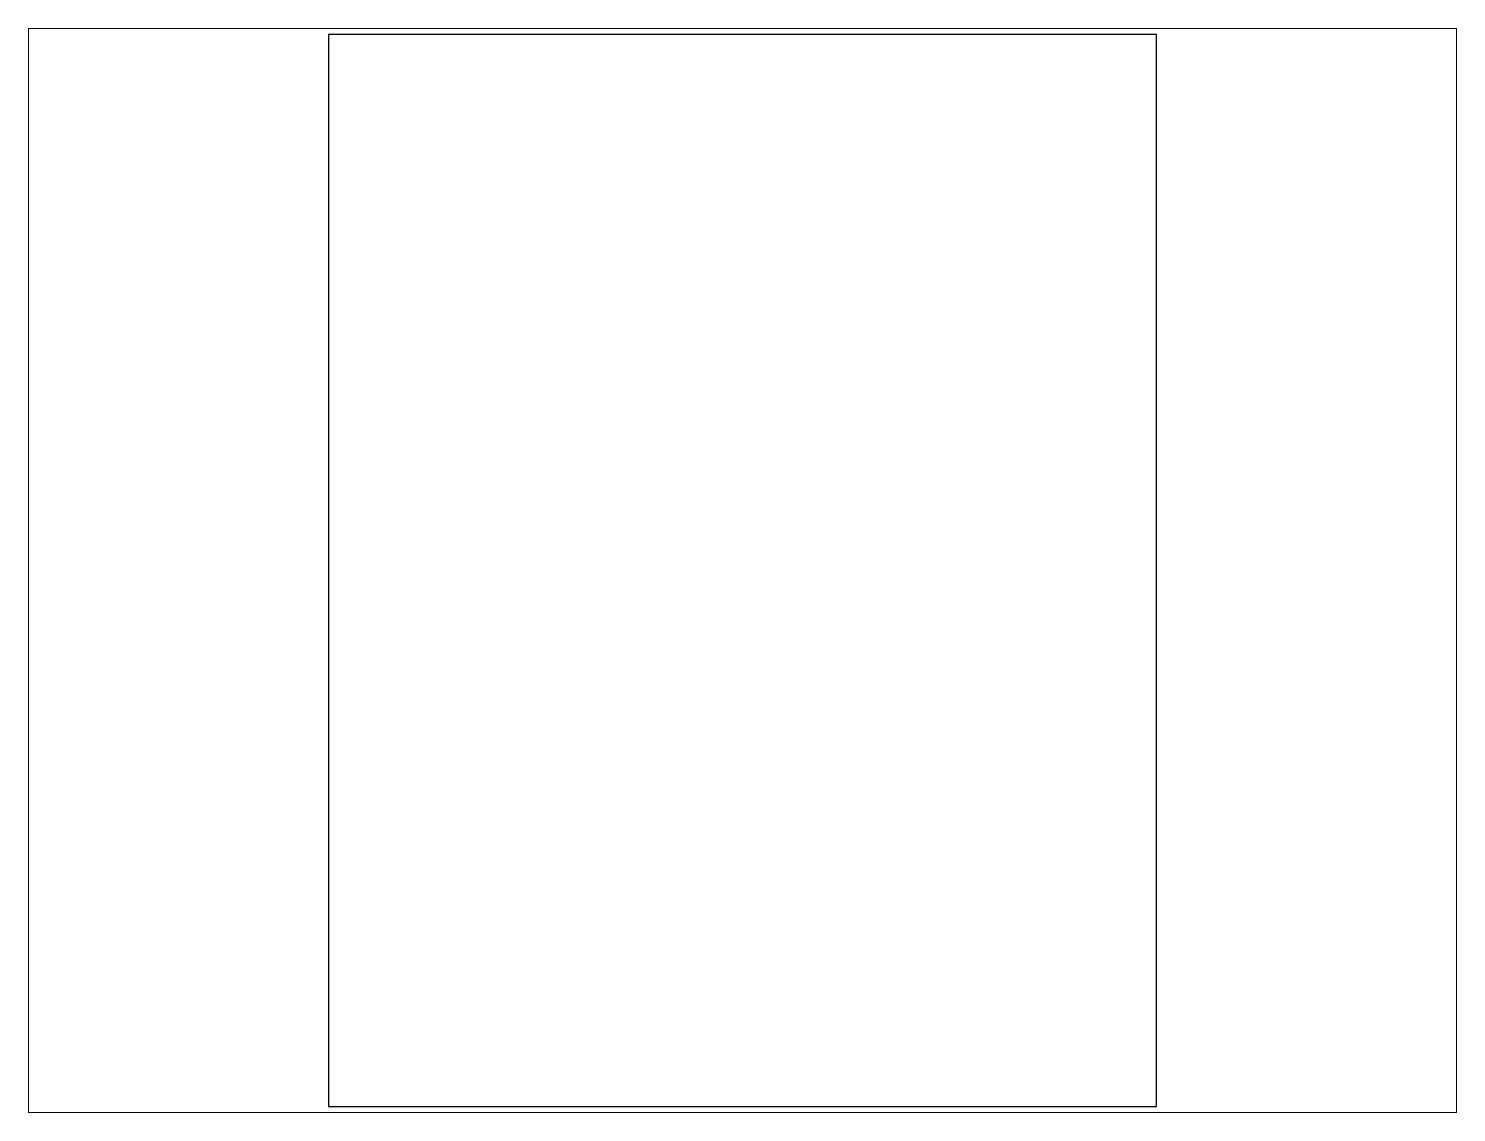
# Paper-space layout 'Layout2' of a CAD drawing. Header units: millimetres. Extents: x 26 to 231, y 20 to 176.
# The model-space entities are those that its viewports show. They can reach past a viewport. Long polylines and large blocks are cut down to what shows.
import ezdxf

# ---------------------------------------------------------------- set-up
doc = ezdxf.new("R2010")
doc.units = ezdxf.units.MM
doc.layers.add('Tallar', color=1, linetype='Continuous', lineweight=5)

msp = doc.modelspace()

# ---------------------------------------------------------------- linework, layer by layer
at = {"layer": 'Tallar', "linetype": 'Continuous', "lineweight": 25}
for p, q in [((1.05, 220.48), (1.05, 0.48)), ((171.05, 220.48), (1.05, 220.48)), ((171.05, 0.48), (171.05, 220.48)), ((1.05, 0.48), (171.05, 0.48))]:
    msp.add_line(p, q, dxfattribs=at)

psp = doc.layouts.new('Layout2')

# ---------------------------------------------------------------- viewports
at = {"layer": 'Tallar'}
psp.add_viewport(center=(128.5, 97.5), size=(205.6, 156), view_center_point=(86.05, 110.48), view_height=222.4953, dxfattribs=at)

doc.saveas('drawing.dxf')
